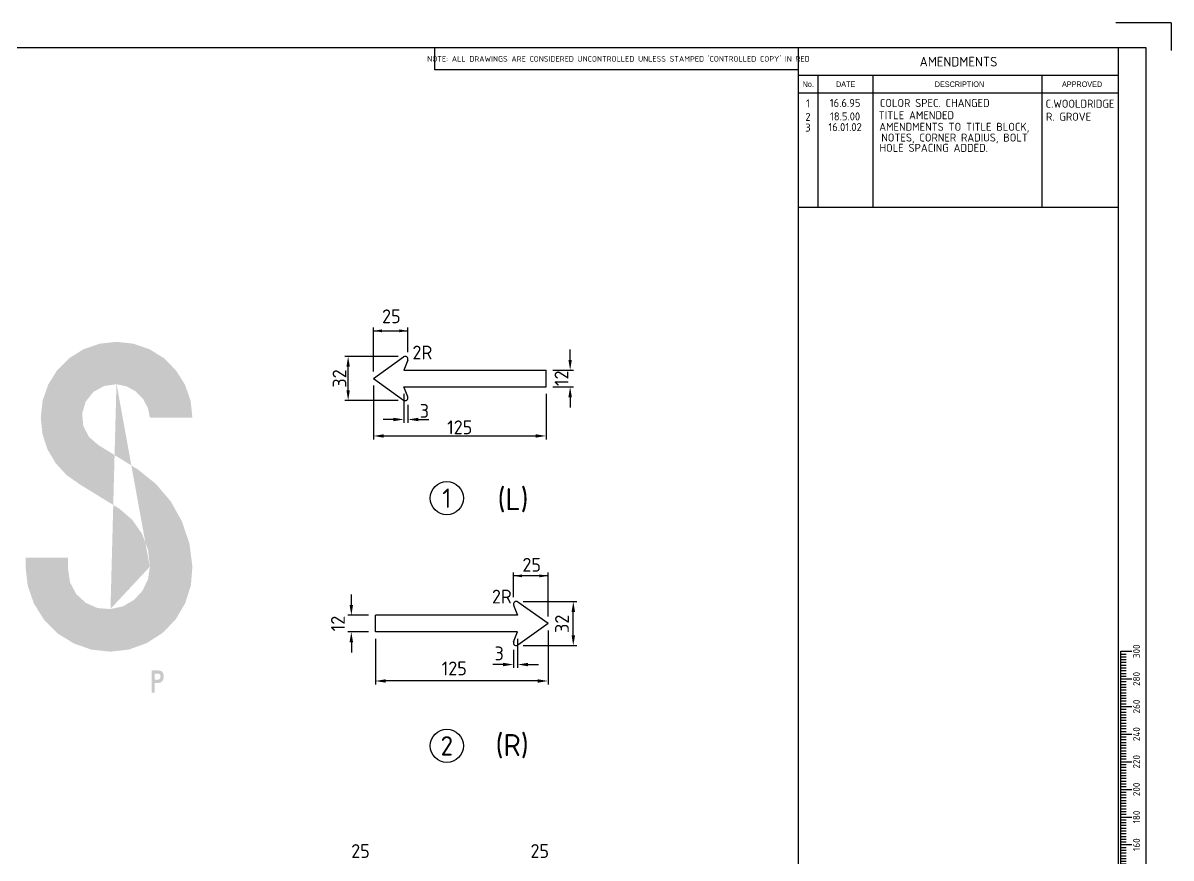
# Model space of a CAD drawing. Extents: x 0 to 1038, y -1303 to 297.
# Drawn here: x 212.1 to 420, y 145.8 to 297 of the extents above; entities that cross this region are included whole.
import ezdxf
from ezdxf.enums import TextEntityAlignment as Align

# ---------------------------------------------------------------- set-up
doc = ezdxf.new("R2010")
doc.units = 0
doc.linetypes.add('CENTERX2', pattern=[101.6, 63.5, -12.7, 12.7, -12.7])
doc.layers.get('0').update_dxf_attribs({"linetype": 'CONTINUOUS'})
for name, color, linetype in [('GREEN', 84, 'CONTINUOUS'), ('L18', 4, 'CONTINUOUS'), ('L25', 1, 'CONTINUOUS'), ('L35', 3, 'CONTINUOUS'), ('T25', 1, 'CONTINUOUS'), ('T50', 7, 'CONTINUOUS'), ('TBLK18', 4, 'CONTINUOUS'), ('TBLK25', 1, 'CONTINUOUS'), ('TBLK35', 3, 'CONTINUOUS'), ('TBLK50', 7, 'CONTINUOUS')]:
    doc.layers.add(name, color=color, linetype=linetype)
doc.styles.add('HELV', font='helv')
doc.styles.add('HELVL', font='helvl', dxfattribs={"width": 0.8})
doc.styles.add('ISO', font='iso3098b.shx')

# ---------------------------------------------------------------- blocks, each defined once
blk = doc.blocks.new('A3BBLK')
at = {"layer": 'TBLK25'}
for q in [(410, 297), (420, 292)]:
    blk.add_line((420, 297), q, dxfattribs=at)
at = {"layer": 'TBLK50'}
for p, q in [((415.5, 292.5), (13, 292.5)), ((352.5, 4.5), (352.5, 292.5)), ((415.5, 4.5), (415.5, 292.5))]:
    blk.add_line(p, q, dxfattribs=at)
blk = doc.blocks.new('A3_IN_VTBLK')
at = {"layer": 'TBLK35'}
for p, q in [((286.67, 288.5), (286.67, 292.5)), ((410.5, 57), (410.5, 292.5)), ((352.5, 288.5), (286.67, 288.5))]:
    blk.add_line(p, q, dxfattribs=at)
blk.add_blockref('A3BBLK', (0, 0))
at = {"color": 4, "style": 'ISO'}
for tag, p in [('MR_DIRECTORATE', (387.63, 68.74)), ('STREET_NAME', (387.63, 62.22)), ('SUBURB_&_POSTCODE', (387.63, 59.22))]:
    blk.add_attdef(tag, text='', height=1.5, dxfattribs=at).set_placement(p, align=Align.CENTER)
at = {"color": 1, "style": 'ISO'}
blk.add_attdef('MR_BRANCH', text='', height=2, dxfattribs=at).set_placement((387.63, 65.34), align=Align.CENTER)
for tag, p in [('FILE_NUMBER', (374.52, 53.49)), ('DESIGNED_/_DRAWN', (374.52, 48.49)), ('VERIFIED', (374.52, 43.49)), ('APPROVED', (374.52, 38.49))]:
    blk.add_attdef(tag, p, '', height=2, dxfattribs=at)
at = {"layer": 'T25', "style": 'ISO'}
blk.add_attdef('LOCAL_AUTHORITY', (370.48, 16.73), '', height=1.25, dxfattribs=at)
at = {"layer": 'TBLK18', "style": 'ISO'}
blk.add_text("NOTE: ALL DRAWINGS ARE CONSIDERED UNCONTROLLED UNLESS STAMPED 'CONTROLLED COPY' IN RED", height=1, dxfattribs=at).set_placement((319.92, 290), align=Align.CENTER)
at = {"layer": 'TBLK25', "style": 'ISO'}
for tag, p in [('ROAD_SECTION', (384.5, 29.16)), ('SLK', (384.5, 26.11)), ('CHAINAGE', (384.5, 19.21)), ('DRG_TYPE_03', (360.51, 11.5)), ('DRG_TYPE_02', (360.51, 8.36)), ('DRG_TYPE_01', (360.3, 5.42))]:
    blk.add_attdef(tag, text='', height=1.75, dxfattribs=at).set_placement(p, align=Align.CENTER)
at = {"layer": 'TBLK35', "style": 'ISO', "width": 0.9}
for tag, p in [('ROAD_PROJECT&NUMBER', (384.5, 32.23)), ('DRAWING_DESCRIPTION', (384.5, 22.29))]:
    blk.add_attdef(tag, text='', height=2.5, dxfattribs=at).set_placement(p, align=Align.CENTER)
at = {"layer": 'TBLK50', "style": 'ISO'}
blk.add_attdef('DRG_NUMBER', (372.72, 6.02), '', height=5, dxfattribs=at)
blk = doc.blocks.new('A25')
at = {"color": 1, "linetype": 'ByBlock'}
blk.add_solid([(2.5, 0.42), (2.5, -0.42), (0, 0)], dxfattribs=at)
blk = doc.blocks.new('SCA4_3')
at = {"layer": 'L18'}
for p, q in [((-4.6, 86.51), (-2.6, 86.51)), ((-4.6, 11.51), (-4.6, 86.51)), ((-4.6, 86.01), (-3.6, 86.01)), ((-4.6, 85.51), (-3.6, 85.51)), ((-4.6, 85.01), (-3.6, 85.01)), ((-4.6, 84.51), (-3.6, 84.51)), ((-4.6, 84.01), (-3.6, 84.01)), ((-4.6, 83.51), (-3.6, 83.51)), ((-4.6, 83.01), (-3.6, 83.01)), ((-4.6, 82.51), (-3.6, 82.51)), ((-4.6, 82.01), (-3.6, 82.01)), ((-4.6, 81.51), (-2.6, 81.51)), ((-4.6, 81.01), (-3.6, 81.01)), ((-4.6, 80.51), (-3.6, 80.51)), ((-4.6, 80.01), (-3.6, 80.01)), ((-4.6, 79.51), (-3.6, 79.51)), ((-4.6, 79.01), (-3.6, 79.01)), ((-4.6, 78.51), (-3.6, 78.51)), ((-4.6, 78.01), (-3.6, 78.01)), ((-4.6, 77.51), (-3.6, 77.51)), ((-4.6, 77.01), (-3.6, 77.01)), ((-4.6, 76.51), (-2.6, 76.51)), ((-4.6, 76.01), (-3.6, 76.01)), ((-4.6, 75.51), (-3.6, 75.51)), ((-4.6, 75.01), (-3.6, 75.01)), ((-4.6, 74.51), (-3.6, 74.51)), ((-4.6, 74.01), (-3.6, 74.01)), ((-4.6, 73.51), (-3.6, 73.51)), ((-4.6, 73.01), (-3.6, 73.01)), ((-4.6, 72.51), (-3.6, 72.51)), ((-4.6, 72.01), (-3.6, 72.01)), ((-4.6, 71.51), (-2.6, 71.51)), ((-4.6, 71.01), (-3.6, 71.01)), ((-4.6, 70.51), (-3.6, 70.51)), ((-4.6, 70.01), (-3.6, 70.01)), ((-4.6, 69.51), (-3.6, 69.51)), ((-4.6, 69.01), (-3.6, 69.01)), ((-4.6, 68.51), (-3.6, 68.51)), ((-4.6, 68.01), (-3.6, 68.01)), ((-4.6, 67.51), (-3.6, 67.51)), ((-4.6, 67.01), (-3.6, 67.01)), ((-4.6, 66.51), (-2.6, 66.51)), ((-4.6, 66.01), (-3.6, 66.01)), ((-4.6, 65.51), (-3.6, 65.51)), ((-4.6, 65.01), (-3.6, 65.01)), ((-4.6, 64.51), (-3.6, 64.51)), ((-4.6, 64.01), (-3.6, 64.01)), ((-4.6, 63.51), (-3.6, 63.51)), ((-4.6, 63.01), (-3.6, 63.01)), ((-4.6, 62.51), (-3.6, 62.51)), ((-4.6, 62.01), (-3.6, 62.01)), ((-4.6, 61.51), (-2.6, 61.51)), ((-4.6, 61.01), (-3.6, 61.01)), ((-4.6, 60.51), (-3.6, 60.51)), ((-4.6, 60.01), (-3.6, 60.01)), ((-4.6, 59.51), (-3.6, 59.51)), ((-4.6, 59.01), (-3.6, 59.01)), ((-4.6, 58.51), (-3.6, 58.51)), ((-4.6, 58.01), (-3.6, 58.01)), ((-4.6, 57.51), (-3.6, 57.51)), ((-4.6, 57.01), (-3.6, 57.01)), ((-4.6, 56.51), (-2.6, 56.51)), ((-4.6, 56.01), (-3.6, 56.01)), ((-4.6, 55.51), (-3.6, 55.51)), ((-4.6, 55.01), (-3.6, 55.01)), ((-4.6, 54.51), (-3.6, 54.51)), ((-4.6, 54.01), (-3.6, 54.01)), ((-4.6, 53.51), (-3.6, 53.51)), ((-4.6, 53.01), (-3.6, 53.01)), ((-4.6, 52.51), (-3.6, 52.51)), ((-4.6, 52.01), (-3.6, 52.01)), ((-4.6, 51.51), (-2.6, 51.51)), ((-4.6, 51.01), (-3.6, 51.01)), ((-4.6, 50.51), (-3.6, 50.51)), ((-4.6, 50.01), (-3.6, 50.01)), ((-4.6, 49.51), (-3.6, 49.51)), ((-4.6, 49.01), (-3.6, 49.01)), ((-4.6, 48.51), (-3.6, 48.51)), ((-4.6, 48.01), (-3.6, 48.01)), ((-4.6, 47.51), (-3.6, 47.51)), ((-4.6, 47.01), (-3.6, 47.01)), ((-4.6, 46.51), (-2.6, 46.51)), ((-4.6, 46.01), (-3.6, 46.01)), ((-4.6, 45.51), (-3.6, 45.51)), ((-4.6, 45.01), (-3.6, 45.01)), ((-4.6, 44.51), (-3.6, 44.51)), ((-4.6, 44.01), (-3.6, 44.01)), ((-4.6, 43.51), (-3.6, 43.51)), ((-4.6, 43.01), (-3.6, 43.01)), ((-4.6, 42.51), (-3.6, 42.51)), ((-4.6, 42.01), (-3.6, 42.01)), ((-4.6, 41.51), (-2.6, 41.51)), ((-4.6, 41.01), (-3.6, 41.01)), ((-4.6, 40.51), (-3.6, 40.51)), ((-4.6, 40.01), (-3.6, 40.01)), ((-4.6, 39.51), (-3.6, 39.51)), ((-4.6, 39.01), (-3.6, 39.01)), ((-4.6, 38.51), (-3.6, 38.51)), ((-4.6, 38.01), (-3.6, 38.01)), ((-4.6, 37.51), (-3.6, 37.51)), ((-4.6, 37.01), (-3.6, 37.01)), ((-4.6, 36.51), (-2.6, 36.51)), ((-4.6, 36.01), (-3.6, 36.01)), ((-4.6, 35.51), (-3.6, 35.51)), ((-4.6, 35.01), (-3.6, 35.01)), ((-4.6, 34.51), (-3.6, 34.51)), ((-4.6, 34.01), (-3.6, 34.01)), ((-4.6, 33.51), (-3.6, 33.51)), ((-4.6, 33.01), (-3.6, 33.01)), ((-4.6, 32.51), (-3.6, 32.51)), ((-4.6, 32.01), (-3.6, 32.01)), ((-4.6, 31.51), (-2.6, 31.51)), ((-4.6, 31.01), (-3.6, 31.01)), ((-4.6, 30.51), (-3.6, 30.51)), ((-4.6, 30.01), (-3.6, 30.01)), ((-4.6, 29.51), (-3.6, 29.51)), ((-4.6, 29.01), (-3.6, 29.01)), ((-4.6, 28.51), (-3.6, 28.51)), ((-4.6, 28.01), (-3.6, 28.01)), ((-4.6, 27.51), (-3.6, 27.51)), ((-4.6, 27.01), (-3.6, 27.01)), ((-4.6, 26.51), (-2.6, 26.51)), ((-4.6, 26.01), (-3.6, 26.01)), ((-4.6, 25.51), (-3.6, 25.51)), ((-4.6, 25.01), (-3.6, 25.01)), ((-4.6, 24.51), (-3.6, 24.51)), ((-4.6, 24.01), (-3.6, 24.01)), ((-4.6, 23.51), (-3.6, 23.51)), ((-4.6, 23.01), (-3.6, 23.01)), ((-4.6, 22.51), (-3.6, 22.51)), ((-4.6, 22.01), (-3.6, 22.01)), ((-4.6, 21.51), (-2.6, 21.51)), ((-4.6, 21.01), (-3.6, 21.01)), ((-4.6, 20.51), (-3.6, 20.51)), ((-4.6, 20.01), (-3.6, 20.01)), ((-4.6, 19.51), (-3.6, 19.51)), ((-4.6, 19.01), (-3.6, 19.01)), ((-4.6, 18.51), (-3.6, 18.51)), ((-4.6, 18.01), (-3.6, 18.01)), ((-4.6, 17.51), (-3.6, 17.51)), ((-4.6, 17.01), (-3.6, 17.01)), ((-4.6, 16.51), (-2.6, 16.51)), ((-4.6, 16.01), (-3.6, 16.01)), ((-4.6, 15.51), (-3.6, 15.51)), ((-4.6, 15.01), (-3.6, 15.01)), ((-4.6, 14.51), (-3.6, 14.51)), ((-4.6, 14.01), (-3.6, 14.01)), ((-4.6, 13.51), (-3.6, 13.51)), ((-4.6, 13.01), (-3.6, 13.01)), ((-4.6, 12.51), (-3.6, 12.51)), ((-4.6, 12.01), (-3.6, 12.01)), ((-4.6, 11.51), (-2.6, 11.51))]:
    blk.add_line(p, q, dxfattribs=at)
at = {"layer": 'L18', "style": 'ISO'}
for s, p in [('300', (-1.13, 86.51)), ('280', (-1.13, 81.51)), ('260', (-1.13, 76.51)), ('240', (-1.13, 71.51)), ('220', (-1.13, 66.51)), ('200', (-1.13, 61.51)), ('180', (-1.13, 56.51)), ('160', (-1.13, 51.51)), ('140', (-1.13, 46.51)), ('120', (-1.13, 41.51)), ('100', (-1.13, 36.51)), ('80', (-1.13, 31.51)), ('60', (-1.13, 26.51)), ('40', (-1.13, 21.51)), ('0', (-1.13, 11.51))]:
    blk.add_text(s, height=1.25, rotation=90, dxfattribs=at).set_placement(p, align=Align.CENTER)
blk.add_text('20mm', height=1.25, rotation=90, dxfattribs=at).set_placement((-1.13, 13.97))
at = {"layer": 'L18', "style": 'HELV', "width": 0.85}
blk.add_text('1:4', height=1.5, rotation=90, dxfattribs=at).set_placement((-1.75, 9.54), align=Align.RIGHT)

msp = doc.modelspace()

# ---------------------------------------------------------------- hatches: boundary and pattern name
at = {"layer": 'GREEN'}
h = msp.add_hatch(color=256, dxfattribs=at)
h.paths.add_polyline_path([(222.4, 213.43), (222.43, 213.43)], flags=17)
h.paths.add_polyline_path([(212.53, 200.23), (212.53, 198.58), (212.92, 195.15), (214.05, 191.9), (215.88, 188.97), (218.3, 186.52), (221.24, 184.69), (224.49, 183.55), (227.92, 183.19), (231.29, 183.58), (234.49, 184.74), (237.35, 186.57), (239.72, 189.02), (241.45, 191.96), (242.48, 195.2), (242.76, 198.58), (242.22, 202.76), (240.88, 206.72), (238.85, 210.38), (236.14, 213.56), (232.87, 216.18), (225.73, 220.59), (224.03, 222.06), (222.99, 224.05), (222.79, 226.29), (223.43, 228.45), (224.82, 230.21), (226.78, 231.29), (229.03, 231.6), (230.83, 231.21), (232.48, 230.31), (233.79, 228.99), (234.67, 227.37), (235.06, 225.54), (242.76, 225.54), (242.43, 228.61), (241.42, 231.52), (239.77, 234.12), (237.61, 236.32), (234.98, 237.94), (232.09, 238.94), (229.03, 239.28), (225.96, 238.94), (223.05, 237.94), (220.44, 236.32), (218.25, 234.12), (216.63, 231.52), (215.62, 228.61), (215.29, 225.54), (215.6, 222.6), (216.5, 219.82), (218.02, 217.27), (220, 215.13), (222.43, 213.43), (229.57, 209.04), (231.89, 207.03), (233.64, 204.51), (234.72, 201.65), (235.06, 198.58), (234.72, 196.31), (233.72, 194.22), (232.17, 192.55), (230.16, 191.39), (227.92, 190.9), (225.57, 191.08), (223.43, 192.03), (221.71, 193.63), (220.6, 195.72), (220.24, 198.04), (220.24, 200.23)])
h.paths.add_polyline_path([(225.7, 220.59), (225.73, 220.59)], flags=16)
edge = h.paths.add_edge_path(flags=16)
edge.add_line((227.92, 190.9), (227.89, 190.9))
edge.add_line((235.06, 198.58), (235.03, 198.58))
edge.add_line((229.03, 231.6), (229, 231.6))
h = msp.add_hatch(color=256, dxfattribs=at)
h.paths.add_polyline_path([(222.4, 213.43), (222.43, 213.43)], flags=17)
h.paths.add_polyline_path([(212.53, 200.23), (212.53, 198.58), (212.92, 195.15), (214.05, 191.9), (215.88, 188.97), (218.3, 186.52), (221.24, 184.69), (224.49, 183.55), (227.92, 183.19), (231.29, 183.58), (234.49, 184.74), (237.35, 186.57), (239.72, 189.02), (241.45, 191.96), (242.48, 195.2), (242.76, 198.58), (242.22, 202.76), (240.88, 206.72), (238.85, 210.38), (236.14, 213.56), (232.87, 216.18), (225.73, 220.59), (224.03, 222.06), (222.99, 224.05), (222.79, 226.29), (223.43, 228.45), (224.82, 230.21), (226.78, 231.29), (229.03, 231.6), (230.83, 231.21), (232.48, 230.31), (233.79, 228.99), (234.67, 227.37), (235.06, 225.54), (242.76, 225.54), (242.43, 228.61), (241.42, 231.52), (239.77, 234.12), (237.61, 236.32), (234.98, 237.94), (232.09, 238.94), (229.03, 239.28), (225.96, 238.94), (223.05, 237.94), (220.44, 236.32), (218.25, 234.12), (216.63, 231.52), (215.62, 228.61), (215.29, 225.54), (215.6, 222.6), (216.5, 219.82), (218.02, 217.27), (220, 215.13), (222.43, 213.43), (229.57, 209.04), (231.89, 207.03), (233.64, 204.51), (234.72, 201.65), (235.06, 198.58), (234.72, 196.31), (233.72, 194.22), (232.17, 192.55), (230.16, 191.39), (227.92, 190.9), (225.57, 191.08), (223.43, 192.03), (221.71, 193.63), (220.6, 195.72), (220.24, 198.04), (220.24, 200.23)])
h.paths.add_polyline_path([(225.7, 220.59), (225.73, 220.59)], flags=16)
edge = h.paths.add_edge_path(flags=16)
edge.add_line((227.92, 190.9), (227.89, 190.9))
edge.add_line((235.06, 198.58), (235.03, 198.58))
edge.add_line((229.03, 231.6), (229, 231.6))
at = {"layer": 'TBLK25', "linetype": 'CENTERX2'}
h = msp.add_hatch(color=256, dxfattribs=at)
h.paths.add_polyline_path([(236.62, 179.23), (236.55, 179.23)], flags=0)
edge = h.paths.add_edge_path(flags=16)
edge.add_line((235.93, 178.1), (235.93, 179.23))
edge.add_line((235.93, 179.23), (236.62, 179.23))
edge.add_line((236.93, 179.04), (236.62, 179.23))
edge.add_line((236.93, 179.04), (236.99, 178.66))
edge.add_line((236.99, 178.66), (236.93, 178.35))
edge.add_line((236.93, 178.35), (236.62, 178.1))
edge.add_line((236.62, 178.1), (235.93, 178.1))
h.paths.add_polyline_path([(236.55, 179.79), (236.62, 179.79)], flags=16)
edge = h.paths.add_edge_path()
edge.add_line((235.93, 175.78), (235.36, 175.78))
edge.add_line((235.36, 175.78), (235.36, 179.79))
edge.add_line((235.36, 179.79), (236.62, 179.79))
edge.add_line((236.93, 179.73), (236.62, 179.79))
edge.add_line((236.93, 179.73), (237.24, 179.6))
edge.add_line((237.24, 179.6), (237.43, 179.35))
edge.add_line((237.43, 179.35), (237.56, 178.91))
edge.add_line((237.56, 178.91), (237.56, 178.47))
edge.add_line((237.56, 178.47), (237.43, 178.03))
edge.add_line((237.43, 178.03), (237.24, 177.78))
edge.add_line((237.24, 177.78), (236.93, 177.59))
edge.add_line((236.93, 177.59), (236.62, 177.53))
edge.add_line((236.62, 177.53), (235.93, 177.53))
edge.add_line((235.93, 177.53), (235.93, 175.78))

# ---------------------------------------------------------------- linework, layer by layer
at = {"layer": 'L35'}
for p, q in [((275.55, 232.64), (281.01, 236.54)), ((281.76, 235.95), (281.05, 234.14)), ((281.05, 234.14), (306.8, 234.14)), ((306.8, 231.14), (306.8, 234.14)), ((275.55, 232.64), (281.01, 228.73)), ((281.05, 231.14), (306.8, 231.14)), ((281.76, 229.32), (281.05, 231.14)), ((300.94, 191.59), (301.66, 189.78)), ((307.16, 188.28), (301.7, 192.18)), ((301.66, 189.78), (275.91, 189.78)), ((275.91, 186.78), (275.91, 189.78)), ((307.16, 188.28), (301.7, 184.37)), ((301.66, 186.78), (275.91, 186.78)), ((300.94, 184.96), (301.66, 186.78))]:
    msp.add_line(p, q, dxfattribs=at)
for centre in [(288.83, 210.98), (288.83, 166.14)]:
    msp.add_circle(centre, 3, dxfattribs=at)
for centre, start, end in [((281.3, 236.14), 338.5117, 125.5884), ((281.3, 229.14), 234.4116, 21.4883), ((301.41, 191.78), 54.4116, 201.4883), ((301.41, 184.78), 158.5117, 305.5884)]:
    msp.add_arc(centre, 0.5, start, end, dxfattribs=at)
at = {"layer": 'T25', "color": 1}
for p, q in [((275.55, 233.89), (275.55, 241.89)), ((275.55, 241.27), (281.8, 241.27)), ((281.8, 237.39), (281.8, 241.89)), ((311.17, 236.01), (311.17, 237.89)), ((280.05, 236.64), (270.34, 236.64)), ((270.96, 230.51), (270.96, 234.76)), ((308.05, 234.14), (311.8, 234.14)), ((275.55, 231.39), (275.55, 221.61)), ((308.05, 231.14), (311.8, 231.14)), ((281.05, 229.89), (281.05, 224.6)), ((306.8, 229.89), (306.8, 221.61)), ((311.17, 229.26), (311.17, 227.39)), ((280.05, 228.64), (270.34, 228.64)), ((281.8, 227.89), (281.8, 224.6)), ((279.17, 225.22), (277.3, 225.22)), ((283.67, 225.22), (285.55, 225.22)), ((277.42, 222.24), (304.92, 222.24)), ((300.91, 193.03), (300.91, 197.53)), ((307.16, 196.91), (300.91, 196.91)), ((307.16, 189.53), (307.16, 197.53)), ((271.54, 191.65), (271.54, 193.53)), ((302.66, 192.28), (312.37, 192.28)), ((274.66, 189.78), (270.91, 189.78)), ((311.74, 186.15), (311.74, 190.4)), ((274.66, 186.78), (270.91, 186.78)), ((275.91, 185.53), (275.91, 177.25)), ((301.66, 185.53), (301.66, 180.24)), ((307.16, 187.03), (307.16, 177.25)), ((271.54, 184.9), (271.54, 183.03)), ((300.91, 183.53), (300.91, 180.24)), ((302.66, 184.28), (312.37, 184.28)), ((299.03, 180.86), (297.16, 180.86)), ((303.53, 180.86), (305.41, 180.86)), ((305.28, 177.88), (277.78, 177.88))]:
    msp.add_line(p, q, dxfattribs=at)
for points in [[(270.65, 234.76), (271.27, 234.76), (270.96, 236.64)], [(310.86, 236.01), (311.48, 236.01), (311.17, 234.14)], [(310.86, 229.26), (311.48, 229.26), (311.17, 231.14)], [(270.65, 230.51), (271.27, 230.51), (270.96, 228.64)], [(279.17, 225.53), (279.17, 224.91), (281.05, 225.22)], [(283.67, 225.53), (283.67, 224.91), (281.8, 225.22)], [(277.42, 222.55), (277.42, 221.93), (275.55, 222.24)], [(304.92, 222.55), (304.92, 221.93), (306.8, 222.24)], [(271.85, 191.65), (271.22, 191.65), (271.54, 189.78)], [(312.06, 190.4), (311.43, 190.4), (311.74, 192.28)], [(271.85, 184.9), (271.22, 184.9), (271.54, 186.78)], [(312.06, 186.15), (311.43, 186.15), (311.74, 184.28)], [(299.03, 181.17), (299.03, 180.55), (300.91, 180.86)], [(303.53, 181.17), (303.53, 180.55), (301.66, 180.86)], [(277.78, 178.19), (277.78, 177.57), (275.91, 177.88)], [(305.28, 178.19), (305.28, 177.57), (307.16, 177.88)]]:
    msp.add_solid(points, dxfattribs=at)
at = {"layer": 'TBLK25'}
for p, q in [((410.5, 287.5), (352.5, 287.5)), ((356.07, 263.6), (356.07, 287.5)), ((366.07, 263.6), (366.07, 287.5)), ((396.65, 263.6), (396.65, 287.5)), ((410.5, 284.3), (352.5, 284.3)), ((410.5, 263.6), (352.5, 263.6))]:
    msp.add_line(p, q, dxfattribs=at)

# ---------------------------------------------------------------- block references
at = {"layer": 'L25'}
msp.add_blockref('A3_IN_VTBLK', (0, 0), dxfattribs=at)
at = {"layer": 'L25', "linetype": 'CENTERX2'}
msp.add_blockref('SCA4_3', (415.5, 96.75), dxfattribs=at)
at = {"layer": 'T25', "color": 1, "yscale": 0.625, "zscale": 0.625}
for p, xscale in [((275.55, 241.27), 0.625), ((307.16, 196.91), -0.625)]:
    msp.add_blockref('A25', p, dxfattribs=dict(at, xscale=xscale))
at = {"layer": 'T25', "color": 1, "yscale": 0.625, "zscale": 0.625, "rotation": 180}
for p, xscale in [((281.8, 241.27), 0.625), ((300.91, 196.91), -0.625)]:
    msp.add_blockref('A25', p, dxfattribs=dict(at, xscale=xscale))

# ---------------------------------------------------------------- texts
at = {"layer": 'T25', "color": 3, "style": 'ISO'}
for s, p in [('1', (354.24, 281.71)), ('16.6.95', (360.97, 281.79)), ('COLOR SPEC. CHANGED', (377.21, 281.79)), ('C.WOOLDRIDGE', (403.51, 281.66)), ('2', (354.24, 279.28)), ('18.5.00', (360.97, 279.36)), ('TITLE AMENDED', (373.88, 279.57)), ('R. GROVE', (401.44, 279.31)), ('3', (354.24, 277.34)), ('16.01.02', (360.97, 277.42)), ('AMENDMENTS TO TITLE BLOCK,', (380.74, 277.48)), ('NOTES, CORNER RADIUS, BOLT ', (381.24, 275.53)), ('HOLE SPACING ADDED.', (377.02, 273.67))]:
    msp.add_text(s, height=1.45, dxfattribs=at).set_placement(p, align=Align.CENTER)
at = {"layer": 'T25', "color": 1, "style": 'ISO'}
for s, p in [('25', (278.79, 243.9)), ('3', (284.77, 226.78)), ('125', (291.17, 223.8)), ('25', (304.21, 198.92)), ('3', (298.32, 182.87)), ('125', (290.18, 180.16)), ('25', (273.2, 147.1)), ('25', (305.67, 147.1))]:
    msp.add_text(s, height=2.5, dxfattribs=at).set_placement(p, align=Align.MIDDLE_CENTER)
at = {"layer": 'T25', "style": 'ISO'}
for p in [(282.61, 236.09), (297, 191.91)]:
    msp.add_text('2R', height=2.5, dxfattribs=at).set_placement(p)
at = {"layer": 'T25', "color": 1, "style": 'ISO'}
for s, p in [('32', (269.4, 232.64)), ('12', (309.61, 232.68)), ('12', (269.11, 188.28)), ('32', (309.69, 188.23))]:
    msp.add_text(s, height=2.5, rotation=90, dxfattribs=at).set_placement(p, align=Align.MIDDLE_CENTER)
at = {"layer": 'T50', "style": 'ISO'}
for s, height, p in [('1', 3.5, (288.83, 210.98)), ('(L)', 4, (300.83, 210.82)), ('(R)', 4, (300.66, 166.29)), ('2', 3.5, (288.83, 166.14))]:
    msp.add_text(s, height=height, dxfattribs=at).set_placement(p, align=Align.MIDDLE)
at = {"layer": 'TBLK18', "style": 'HELVL', "width": 0.9}
for s, p in [('No.', (354.29, 285.41)), ('DATE', (361.07, 285.41)), ('DESCRIPTION', (381.68, 285.41)), ('APPROVED', (403.89, 285.41))]:
    msp.add_text(s, height=1, dxfattribs=at).set_placement(p, align=Align.CENTER)
at = {"layer": 'TBLK25', "style": 'ISO'}
msp.add_text('AMENDMENTS', height=1.75, dxfattribs=at).set_placement((381.5, 289.12), align=Align.CENTER)

doc.saveas('drawing.dxf')
